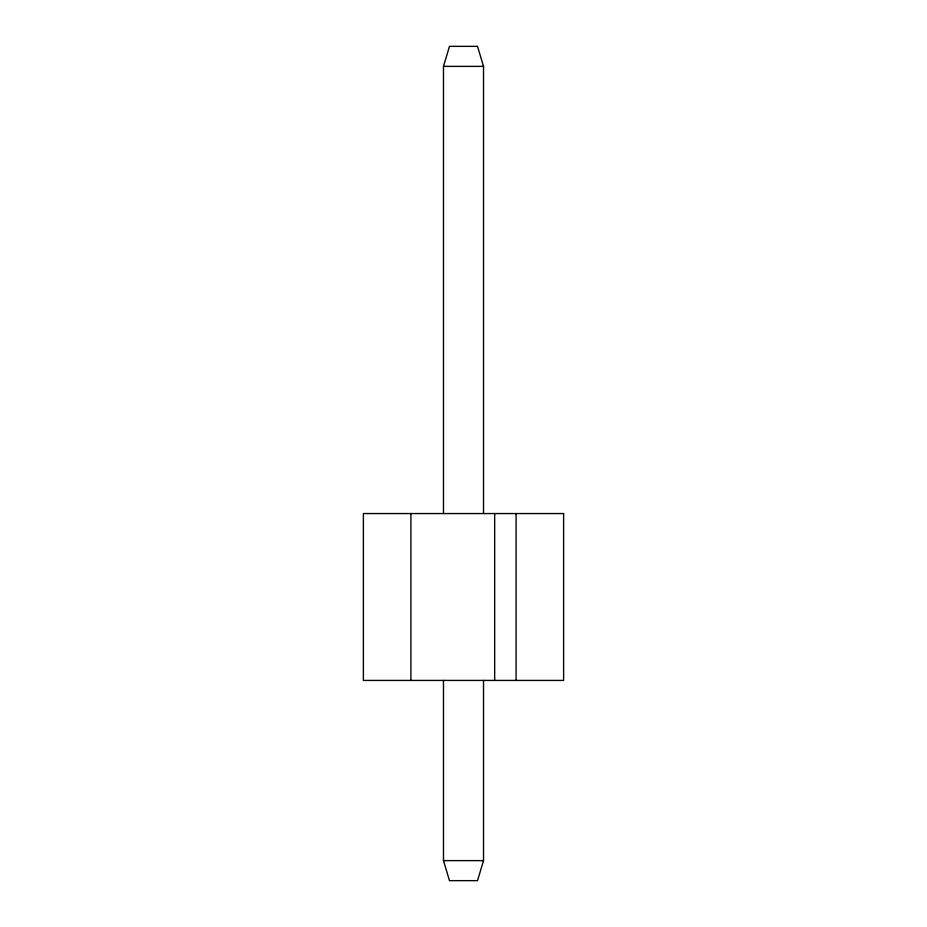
<?xml version="1.0" encoding="UTF-8"?>
<svg xmlns="http://www.w3.org/2000/svg" width="927" height="927" viewBox="0 0 927 927"><rect width="100%" height="100%" fill="white"/><g stroke="black" fill="none" stroke-linecap="round" stroke-linejoin="round"><path stroke-width="1.39" d="M443.477 513.558L443.477 66.373L449.479 46.35L477.521 46.35L483.523 66.373L483.523 513.558M483.523 680.418L483.523 860.627L477.521 880.65L449.479 880.65L443.477 860.627L443.477 680.418M443.477 66.373L483.523 66.373M443.477 860.627L483.523 860.627M516.084 513.558L516.084 680.418M494.67 513.558L494.67 680.418M410.916 513.558L410.916 680.418M563.616 513.558L363.384 513.558L363.384 680.418L563.616 680.418L563.616 513.558"/></g></svg>
